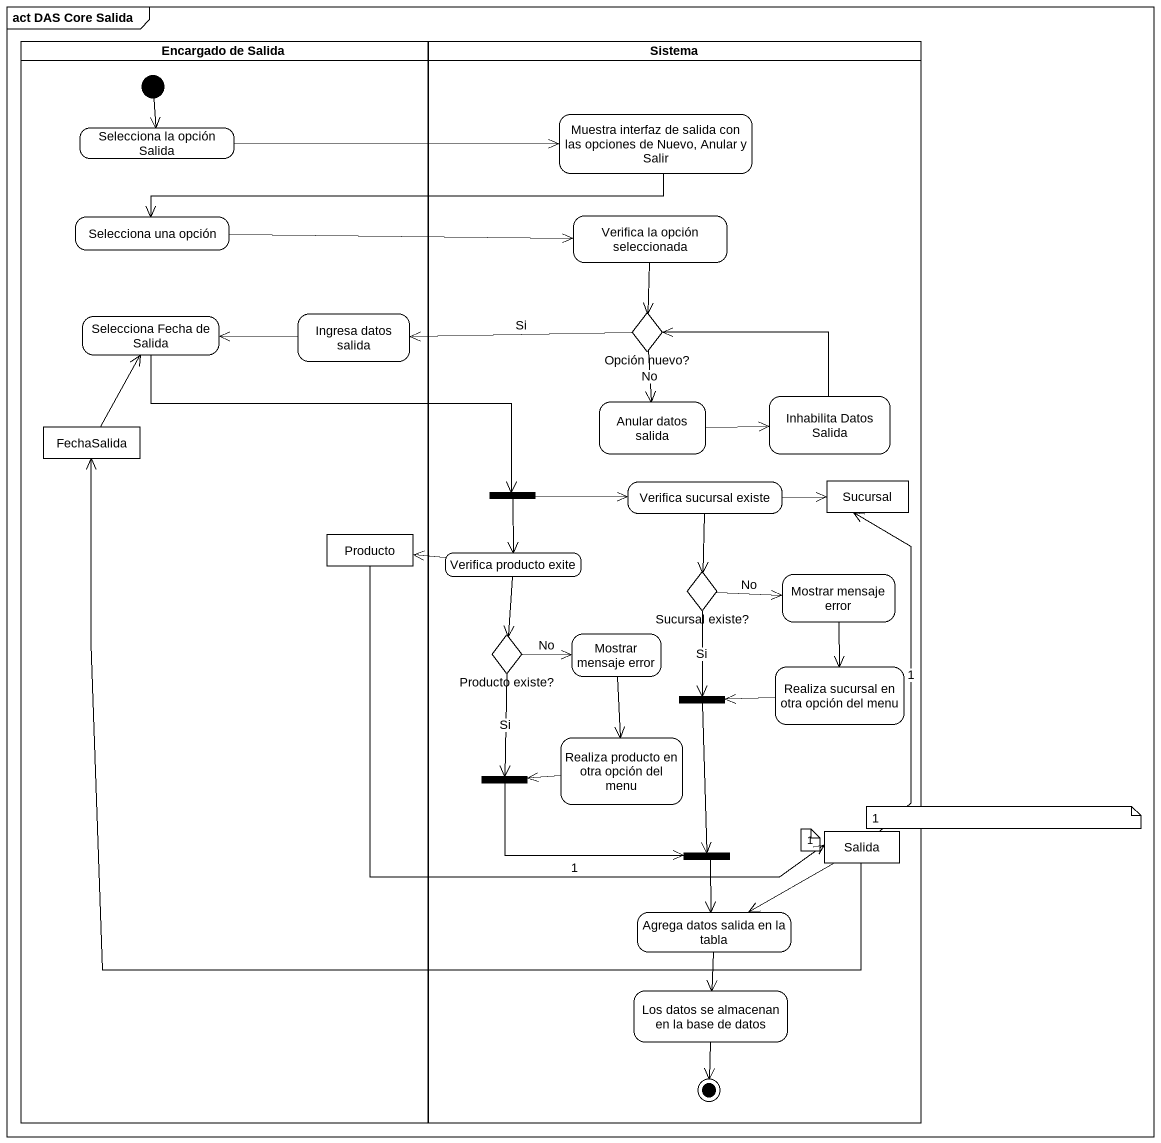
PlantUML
@startuml
mainframe act DAS Core Salida
hide empty description
state "Encargado de Salida" as Encargado_de_Salida <<partition>> {
  state "Selecciona la opción Salida" as Selecciona_la_opción_Salida
  state "Selecciona una opción" as Selecciona_una_opción
  state "Selecciona Fecha de Salida" as Selecciona_Fecha_de_Salida
  state "Ingresa datos salida" as Ingresa_datos_salida
  state FechaSalida <<object>>
  state Producto <<object>>
  [*] --> Selecciona_la_opción_Salida
}
state Sistema <<partition>> {
  state "Muestra interfaz de salida con las opciones de Nuevo, Anular y Salir" as Muestra_interfaz_de_salida
  state "Verifica la opción seleccionada" as Verifica_la_opción
  state "Opción nuevo?" as Opción_nuevo <<choice>>
  state "Anular datos salida" as Anular_datos_salida
  state "Inhabilita Datos Salida" as Inhabilita_Datos_Salida
  state fork1 <<fork>>
  state "Verifica sucursal existe" as Verifica_sucursal_existe
  state Sucursal <<object>>
  state "Verifica producto exite" as Verifica_producto_exite
  state "Sucursal existe?" as Sucursal_existe <<choice>>
  state "Mostrar mensaje error" as Mostrar_mensaje_error
  state "Producto existe?" as Producto_existe <<choice>>
  state "Mostrar mensaje error" as Mostrar_mensaje_error_2
  state fork2 <<join>>
  state "Realiza sucursal en otra opción del menu" as Realiza_sucursal_en_otra
  state "Realiza producto en otra opción del menu" as Realiza_producto_en_otra
  state fork3 <<join>>
  state fork4 <<join>>
  state Salida <<object>>
  state "Agrega datos salida en la tabla" as Agrega_datos_salida_en_la
  state "Los datos se almacenan en la base de datos" as Los_datos_se_almacenan_en
  Los_datos_se_almacenan_en --> [*]
}
Selecciona_la_opción_Salida -right-> Muestra_interfaz_de_salida
Muestra_interfaz_de_salida -left-> Selecciona_una_opción
Selecciona_una_opción -right-> Verifica_la_opción
Verifica_la_opción --> Opción_nuevo
Selecciona_Fecha_de_Salida -right-> fork1
Ingresa_datos_salida -left-> Selecciona_Fecha_de_Salida
Opción_nuevo -left-> Ingresa_datos_salida : Si
Opción_nuevo --> Anular_datos_salida : No
Anular_datos_salida -right-> Inhabilita_Datos_Salida
Inhabilita_Datos_Salida -left-> Opción_nuevo
FechaSalida -up-> Selecciona_Fecha_de_Salida
fork1 -right-> Verifica_sucursal_existe
fork1 --> Verifica_producto_exite
Verifica_sucursal_existe -right-> Sucursal
Verifica_sucursal_existe --> Sucursal_existe
Producto --> Salida : 1
Verifica_producto_exite -left-> Producto
Verifica_producto_exite --> Producto_existe
Sucursal_existe -right-> Mostrar_mensaje_error : No
Sucursal_existe --> fork2 : Si
Mostrar_mensaje_error --> Realiza_sucursal_en_otra
Producto_existe -right-> Mostrar_mensaje_error_2 : No
Producto_existe --> fork3 : Si
Mostrar_mensaje_error_2 --> Realiza_producto_en_otra
fork2 --> fork4
Realiza_sucursal_en_otra -left-> fork2
Realiza_producto_en_otra -left-> fork3
fork3 -right-> fork4
fork4 --> Agrega_datos_salida_en_la
Salida -left-> FechaSalida
Salida -up-> Sucursal : 1
Salida -left-> Agrega_datos_salida_en_la
Agrega_datos_salida_en_la --> Los_datos_se_almacenan_en
note as N1
  1
end note
note as N2
  1
end note
@enduml
